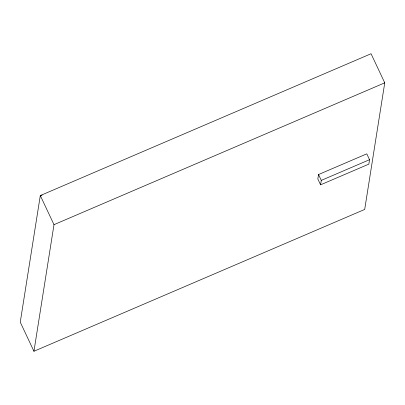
<?xml version="1.0" encoding="UTF-8"?>
<svg xmlns="http://www.w3.org/2000/svg" width="405" height="405" viewBox="0 0 405 405"><rect width="100%" height="100%" fill="white"/><g stroke="black" fill="none" stroke-linecap="round" stroke-linejoin="round"><path stroke-width="0.61" d="M33.944 351.262L53.997 224.664L40.303 195.564L371.056 53.738L384.75 82.833L364.697 209.436L33.944 351.262L20.25 322.167L40.303 195.564L42.145 195.114M318.533 174.54L317.829 178.975L320.583 184.822L368.839 164.131L369.537 159.697L366.788 153.844L318.533 174.54L321.281 180.387L320.583 184.822M53.997 224.664L384.75 82.833M321.281 180.387L369.537 159.697"/></g></svg>
